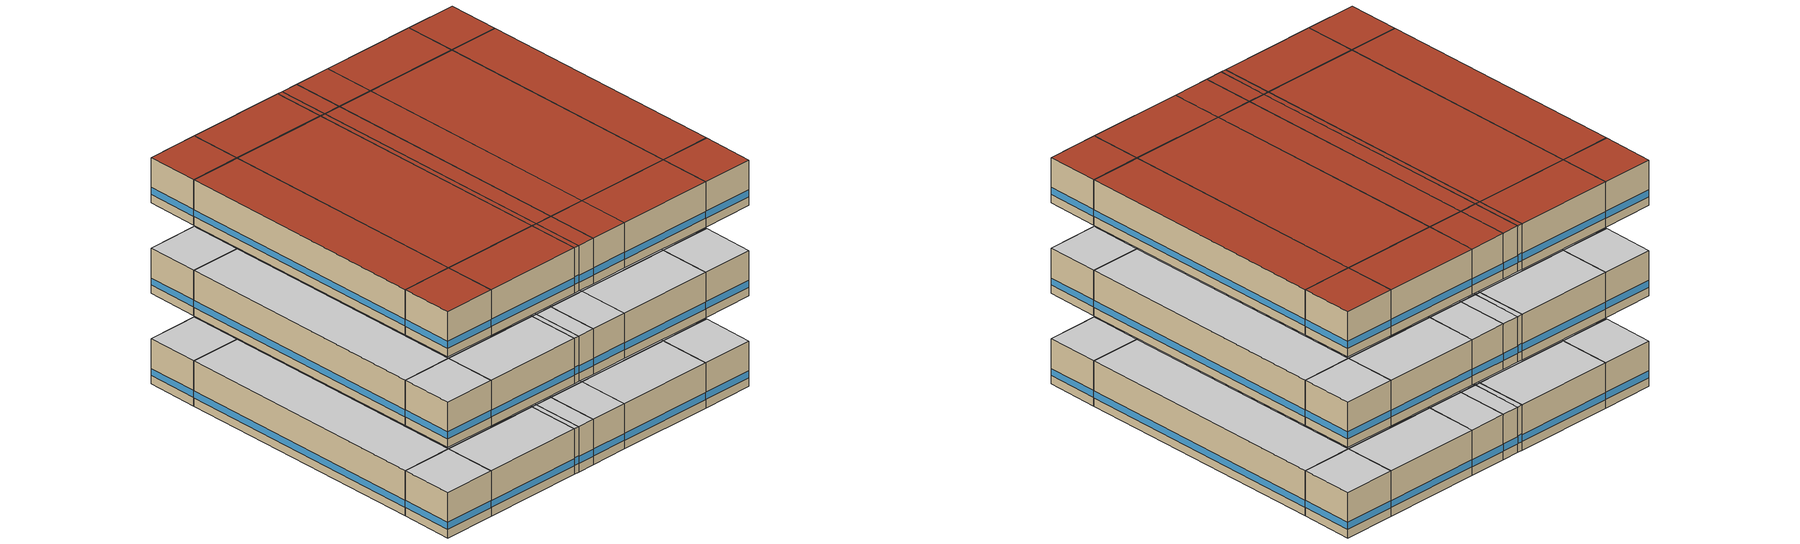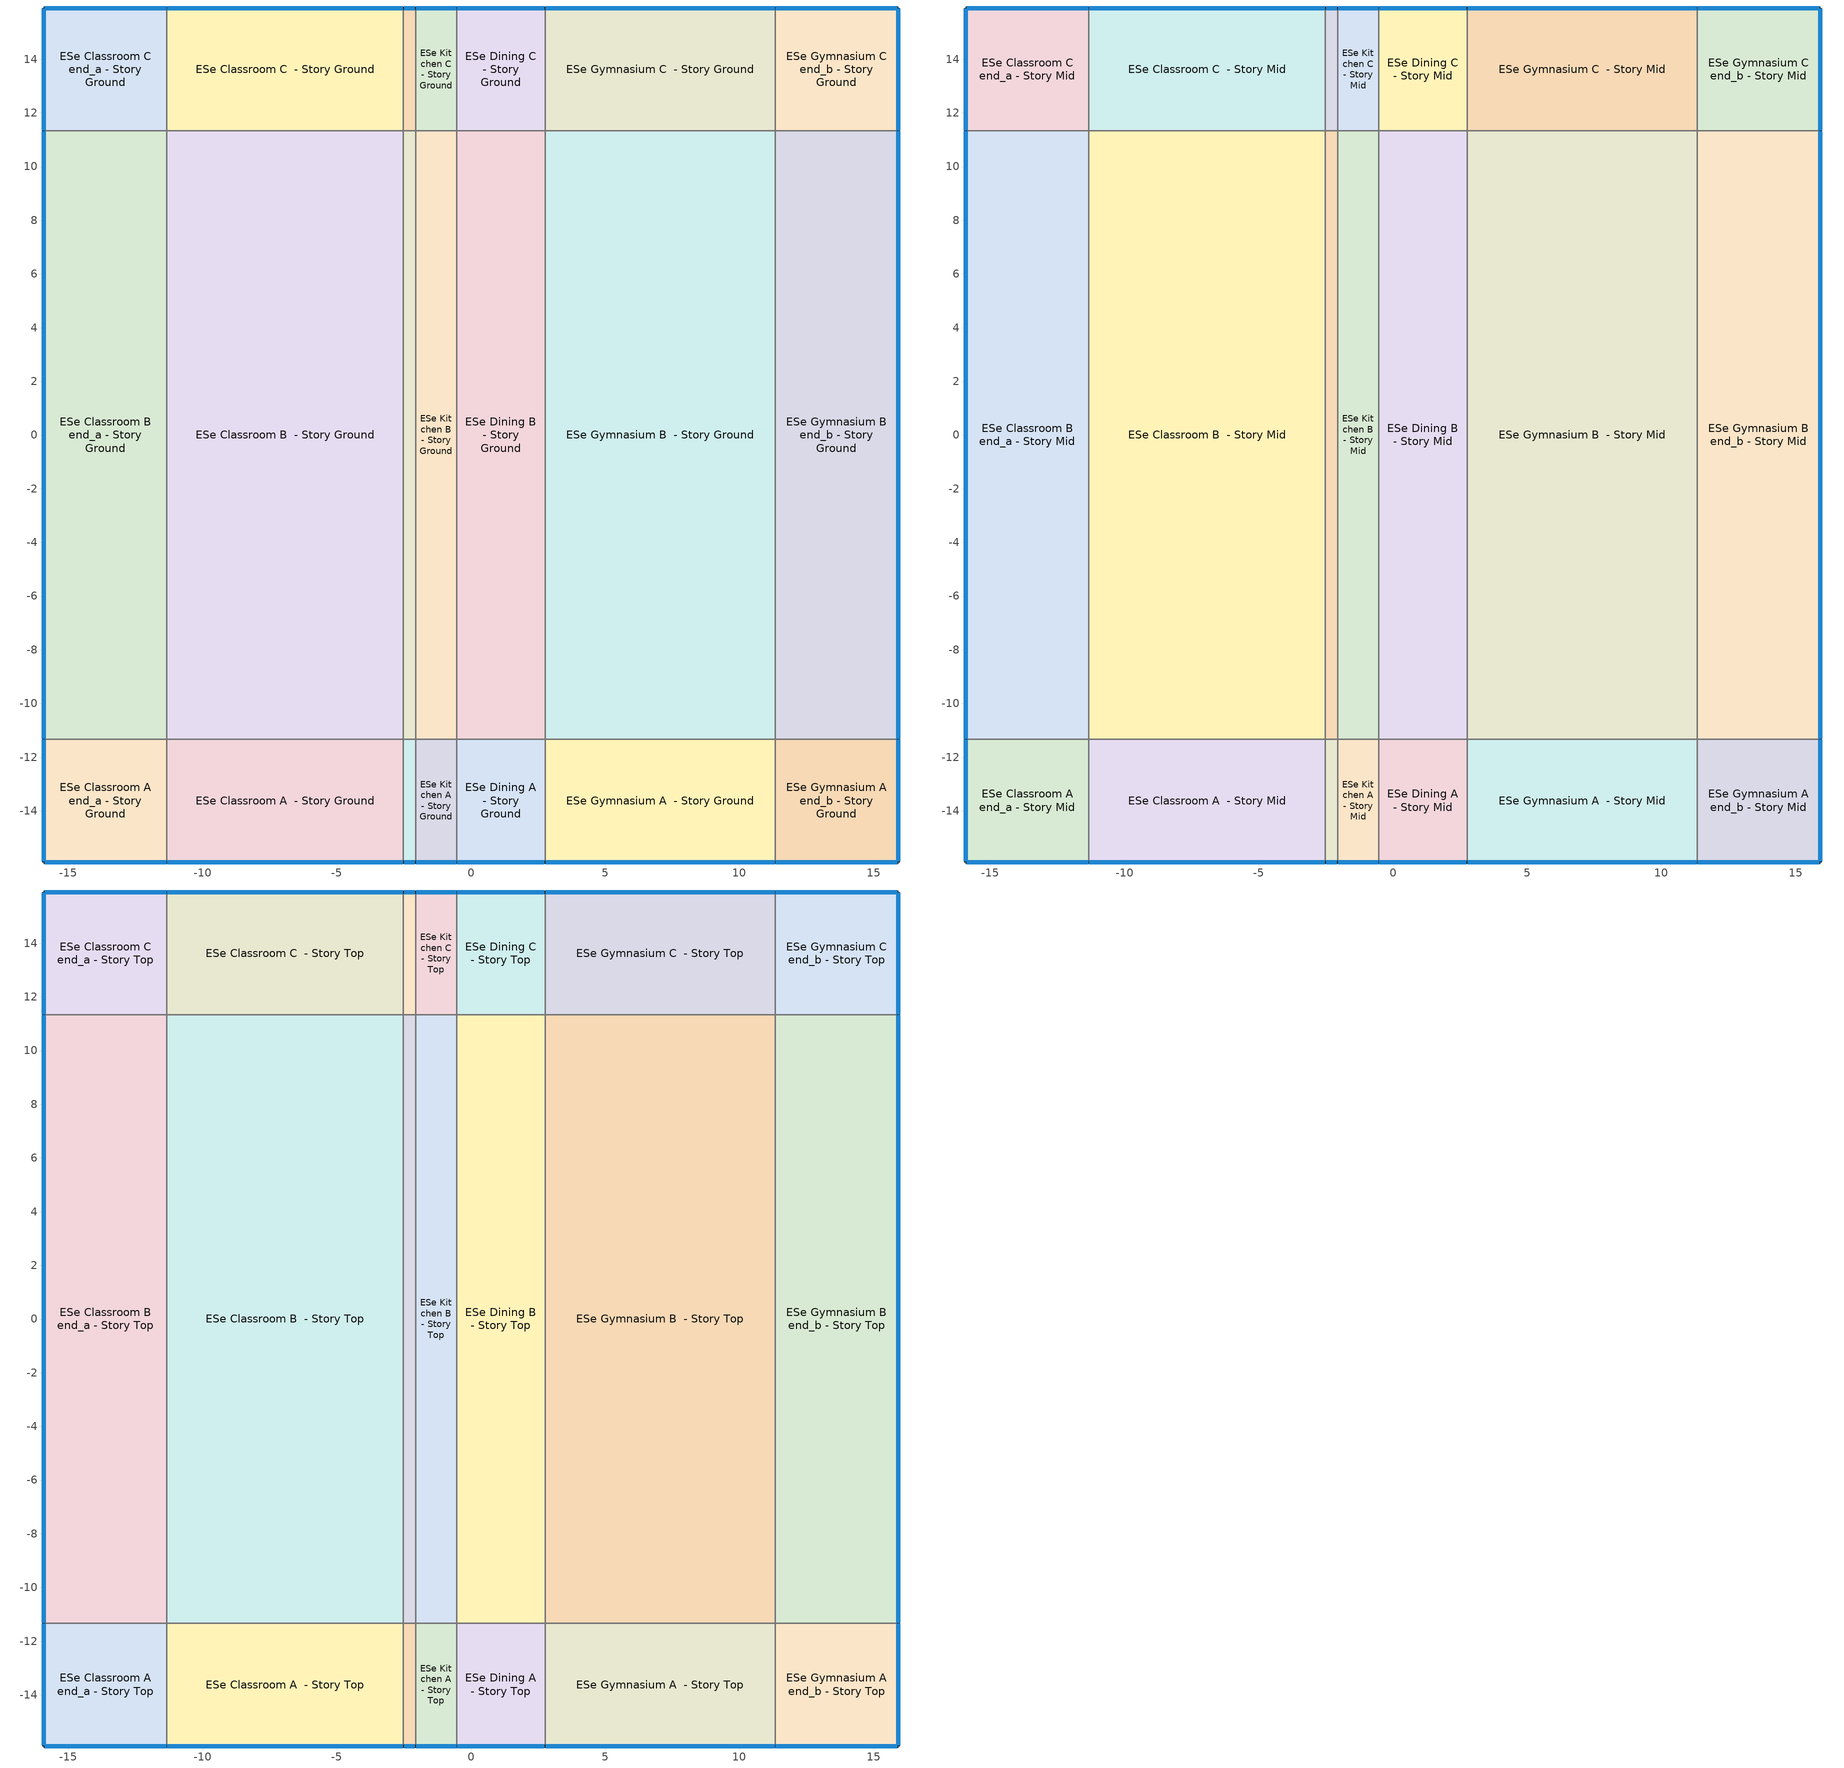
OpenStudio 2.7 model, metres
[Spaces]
ESe Classroom A end_a - Story Ground
 floor ground: -15.9,-15.9 -15.9,-11.33 -11.33,-11.33 -11.33,-15.9 z0
 wall outside: -15.9,-11.33 -15.9,-15.9 -11.33,-15.9 z0:3.96
 wall to ESe Classroom B end_a - Story Ground: -11.33,-11.33 -15.9,-11.33 z0:3.96
 wall to ESe Classroom A  - Story Ground: -11.33,-15.9 -11.33,-11.33 z0:3.96
 window: -15.9,-11.36 -15.9,-15.88 / -15.88,-15.9 -11.36,-15.9 z0.76:1.36
 ceiling adiabatic: -11.33,-15.9 -11.33,-11.33 -15.9,-11.33 -15.9,-15.9 z3.96
ESe Classroom B end_a - Story Ground
 floor ground: -15.9,-11.33 -15.9,11.33 -11.33,11.33 -11.33,-11.33 z0
 wall outside: -15.9,11.33 -15.9,-11.33 z0:3.96
 wall to ESe Classroom C end_a - Story Ground: -11.33,11.33 -15.9,11.33 z0:3.96
 wall to ESe Classroom B  - Story Ground: -11.33,-11.33 -11.33,11.33 z0:3.96
 window: -15.9,11.31 -15.9,-11.31 z0.76:1.36
 ceiling adiabatic: -11.33,-11.33 -11.33,11.33 -15.9,11.33 -15.9,-11.33 z3.96
ESe Classroom C end_a - Story Ground
 floor ground: -15.9,11.33 -15.9,15.9 -11.33,15.9 -11.33,11.33 z0
 wall outside: -11.33,15.9 -15.9,15.9 -15.9,11.33 z0:3.96
 wall to ESe Classroom C  - Story Ground: -11.33,11.33 -11.33,15.9 z0:3.96
 window: -15.9,15.88 -15.9,11.36 / -11.36,15.9 -15.88,15.9 z0.76:1.36
 ceiling adiabatic: -11.33,11.33 -11.33,15.9 -15.9,15.9 -15.9,11.33 z3.96
ESe Classroom A  - Story Ground
 floor ground: -11.33,-15.9 -11.33,-11.33 -2.52,-11.33 -2.52,-15.9 z0
 wall outside: -11.33,-15.9 -2.52,-15.9 z0:3.96
 wall to ESe Classroom B  - Story Ground: -2.52,-11.33 -11.33,-11.33 z0:3.96
 wall to ESe CompRoomClassRm A  - Story Ground: -2.52,-15.9 -2.52,-11.33 z0:3.96
 window: -11.31,-15.9 -2.54,-15.9 z0.76:1.36
 ceiling adiabatic: -2.52,-15.9 -2.52,-11.33 -11.33,-11.33 -11.33,-15.9 z3.96
ESe Classroom B  - Story Ground
 floor ground: -11.33,-11.33 -11.33,11.33 -2.52,11.33 -2.52,-11.33 z0
 wall to ESe Classroom C  - Story Ground: -2.52,11.33 -11.33,11.33 z0:3.96
 wall to ESe CompRoomClassRm B  - Story Ground: -2.52,-11.33 -2.52,11.33 z0:3.96
 ceiling adiabatic: -2.52,-11.33 -2.52,11.33 -11.33,11.33 -11.33,-11.33 z3.96
ESe Classroom C  - Story Ground
 floor ground: -11.33,11.33 -11.33,15.9 -2.52,15.9 -2.52,11.33 z0
 wall outside: -2.52,15.9 -11.33,15.9 z0:3.96
 wall to ESe CompRoomClassRm C  - Story Ground: -2.52,11.33 -2.52,15.9 z0:3.96
 window: -2.54,15.9 -11.31,15.9 z0.76:1.36
 ceiling adiabatic: -2.52,11.33 -2.52,15.9 -11.33,15.9 -11.33,11.33 z3.96
ESe CompRoomClassRm A  - Story Ground
 floor ground: -2.52,-15.9 -2.52,-11.33 -2.07,-11.33 -2.07,-15.9 z0
 wall outside: -2.52,-15.9 -2.07,-15.9 z0:3.96
 wall to ESe CompRoomClassRm B  - Story Ground: -2.07,-11.33 -2.52,-11.33 z0:3.96
 wall to ESe Kitchen A  - Story Ground: -2.07,-15.9 -2.07,-11.33 z0:3.96
 window: -2.49,-15.9 -2.09,-15.9 z0.76:1.43
 ceiling adiabatic: -2.07,-15.9 -2.07,-11.33 -2.52,-11.33 -2.52,-15.9 z3.96
ESe CompRoomClassRm B  - Story Ground
 floor ground: -2.52,-11.33 -2.52,11.33 -2.07,11.33 -2.07,-11.33 z0
 wall to ESe CompRoomClassRm C  - Story Ground: -2.07,11.33 -2.52,11.33 z0:3.96
 wall to ESe Kitchen B  - Story Ground: -2.07,-11.33 -2.07,11.33 z0:3.96
 ceiling adiabatic: -2.07,-11.33 -2.07,11.33 -2.52,11.33 -2.52,-11.33 z3.96
ESe CompRoomClassRm C  - Story Ground
 floor ground: -2.52,11.33 -2.52,15.9 -2.07,15.9 -2.07,11.33 z0
 wall outside: -2.07,15.9 -2.52,15.9 z0:3.96
 wall to ESe Kitchen C  - Story Ground: -2.07,11.33 -2.07,15.9 z0:3.96
 window: -2.09,15.9 -2.49,15.9 z0.76:1.43
 ceiling adiabatic: -2.07,11.33 -2.07,15.9 -2.52,15.9 -2.52,11.33 z3.96
ESe Kitchen A  - Story Ground
 floor ground: -2.07,-15.9 -2.07,-11.33 -0.53,-11.33 -0.53,-15.9 z0
 wall outside: -2.07,-15.9 -0.53,-15.9 z0:3.96
 wall to ESe Kitchen B  - Story Ground: -0.53,-11.33 -2.07,-11.33 z0:3.96
 wall to ESe Dining A  - Story Ground: -0.53,-15.9 -0.53,-11.33 z0:3.96
 window: -2.04,-15.9 -0.55,-15.9 z0.76:1.38
 ceiling adiabatic: -0.53,-15.9 -0.53,-11.33 -2.07,-11.33 -2.07,-15.9 z3.96
ESe Kitchen B  - Story Ground
 floor ground: -2.07,-11.33 -2.07,11.33 -0.53,11.33 -0.53,-11.33 z0
 wall to ESe Kitchen C  - Story Ground: -0.53,11.33 -2.07,11.33 z0:3.96
 wall to ESe Dining B  - Story Ground: -0.53,-11.33 -0.53,11.33 z0:3.96
 ceiling adiabatic: -0.53,-11.33 -0.53,11.33 -2.07,11.33 -2.07,-11.33 z3.96
ESe Kitchen C  - Story Ground
 floor ground: -2.07,11.33 -2.07,15.9 -0.53,15.9 -0.53,11.33 z0
 wall outside: -0.53,15.9 -2.07,15.9 z0:3.96
 wall to ESe Dining C  - Story Ground: -0.53,11.33 -0.53,15.9 z0:3.96
 window: -0.55,15.9 -2.04,15.9 z0.76:1.38
 ceiling adiabatic: -0.53,11.33 -0.53,15.9 -2.07,15.9 -2.07,11.33 z3.96
ESe Dining A  - Story Ground
 floor ground: -0.53,-15.9 -0.53,-11.33 2.76,-11.33 2.76,-15.9 z0
 wall outside: -0.53,-15.9 2.76,-15.9 z0:3.96
 wall to ESe Dining B  - Story Ground: 2.76,-11.33 -0.53,-11.33 z0:3.96
 wall to ESe Gymnasium A  - Story Ground: 2.76,-15.9 2.76,-11.33 z0:3.96
 window: -0.5,-15.9 2.74,-15.9 z0.76:1.37
 ceiling adiabatic: 2.76,-15.9 2.76,-11.33 -0.53,-11.33 -0.53,-15.9 z3.96
ESe Dining B  - Story Ground
 floor ground: -0.53,-11.33 -0.53,11.33 2.76,11.33 2.76,-11.33 z0
 wall to ESe Dining C  - Story Ground: 2.76,11.33 -0.53,11.33 z0:3.96
 wall to ESe Gymnasium B  - Story Ground: 2.76,-11.33 2.76,11.33 z0:3.96
 ceiling adiabatic: 2.76,-11.33 2.76,11.33 -0.53,11.33 -0.53,-11.33 z3.96
ESe Dining C  - Story Ground
 floor ground: -0.53,11.33 -0.53,15.9 2.76,15.9 2.76,11.33 z0
 wall outside: 2.76,15.9 -0.53,15.9 z0:3.96
 wall to ESe Gymnasium C  - Story Ground: 2.76,11.33 2.76,15.9 z0:3.96
 window: 2.74,15.9 -0.5,15.9 z0.76:1.37
 ceiling adiabatic: 2.76,11.33 2.76,15.9 -0.53,15.9 -0.53,11.33 z3.96
ESe Gymnasium A  - Story Ground
 floor ground: 2.76,-15.9 2.76,-11.33 11.33,-11.33 11.33,-15.9 z0
 wall outside: 2.76,-15.9 11.33,-15.9 z0:3.96
 wall to ESe Gymnasium B  - Story Ground: 11.33,-11.33 2.76,-11.33 z0:3.96
 wall to ESe Gymnasium A end_b - Story Ground: 11.33,-15.9 11.33,-11.33 z0:3.96
 window: 2.79,-15.9 11.31,-15.9 z0.76:1.36
 ceiling adiabatic: 11.33,-15.9 11.33,-11.33 2.76,-11.33 2.76,-15.9 z3.96
ESe Gymnasium B  - Story Ground
 floor ground: 2.76,-11.33 2.76,11.33 11.33,11.33 11.33,-11.33 z0
 wall to ESe Gymnasium C  - Story Ground: 11.33,11.33 2.76,11.33 z0:3.96
 wall to ESe Gymnasium B end_b - Story Ground: 11.33,-11.33 11.33,11.33 z0:3.96
 ceiling adiabatic: 11.33,-11.33 11.33,11.33 2.76,11.33 2.76,-11.33 z3.96
ESe Gymnasium C  - Story Ground
 floor ground: 2.76,11.33 2.76,15.9 11.33,15.9 11.33,11.33 z0
 wall outside: 11.33,15.9 2.76,15.9 z0:3.96
 wall to ESe Gymnasium C end_b - Story Ground: 11.33,11.33 11.33,15.9 z0:3.96
 window: 11.31,15.9 2.79,15.9 z0.76:1.36
 ceiling adiabatic: 11.33,11.33 11.33,15.9 2.76,15.9 2.76,11.33 z3.96
ESe Gymnasium A end_b - Story Ground
 floor ground: 11.33,-15.9 11.33,-11.33 15.9,-11.33 15.9,-15.9 z0
 wall outside: 11.33,-15.9 15.9,-15.9 15.9,-11.33 z0:3.96
 wall to ESe Gymnasium B end_b - Story Ground: 15.9,-11.33 11.33,-11.33 z0:3.96
 window: 15.9,-15.88 15.9,-11.36 / 11.36,-15.9 15.88,-15.9 z0.76:1.36
 ceiling adiabatic: 15.9,-15.9 15.9,-11.33 11.33,-11.33 11.33,-15.9 z3.96
ESe Gymnasium B end_b - Story Ground
 floor ground: 11.33,-11.33 11.33,11.33 15.9,11.33 15.9,-11.33 z0
 wall outside: 15.9,-11.33 15.9,11.33 z0:3.96
 wall to ESe Gymnasium C end_b - Story Ground: 15.9,11.33 11.33,11.33 z0:3.96
 window: 15.9,-11.31 15.9,11.31 z0.76:1.36
 ceiling adiabatic: 15.9,-11.33 15.9,11.33 11.33,11.33 11.33,-11.33 z3.96
ESe Gymnasium C end_b - Story Ground
 floor ground: 11.33,11.33 11.33,15.9 15.9,15.9 15.9,11.33 z0
 wall outside: 15.9,11.33 15.9,15.9 11.33,15.9 z0:3.96
 window: 15.88,15.9 11.36,15.9 / 15.9,11.36 15.9,15.88 z0.76:1.36
 ceiling adiabatic: 15.9,11.33 15.9,15.9 11.33,15.9 11.33,11.33 z3.96
ESe Classroom A end_a - Story Mid
 floor adiabatic: -15.9,-15.9 -15.9,-11.33 -11.33,-11.33 -11.33,-15.9 z7.92
 wall outside: -15.9,-11.33 -15.9,-15.9 -11.33,-15.9 z7.92:11.89
 wall to ESe Classroom B end_a - Story Mid: -11.33,-11.33 -15.9,-11.33 z7.92:11.89
 wall to ESe Classroom A  - Story Mid: -11.33,-15.9 -11.33,-11.33 z7.92:11.89
 window: -15.88,-15.9 -11.36,-15.9 / -15.9,-11.36 -15.9,-15.88 z8.69:9.29
 ceiling adiabatic: -11.33,-15.9 -11.33,-11.33 -15.9,-11.33 -15.9,-15.9 z11.89
ESe Classroom B end_a - Story Mid
 floor adiabatic: -15.9,-11.33 -15.9,11.33 -11.33,11.33 -11.33,-11.33 z7.92
 wall outside: -15.9,11.33 -15.9,-11.33 z7.92:11.89
 wall to ESe Classroom C end_a - Story Mid: -11.33,11.33 -15.9,11.33 z7.92:11.89
 wall to ESe Classroom B  - Story Mid: -11.33,-11.33 -11.33,11.33 z7.92:11.89
 window: -15.9,11.31 -15.9,-11.31 z8.69:9.28
 ceiling adiabatic: -11.33,-11.33 -11.33,11.33 -15.9,11.33 -15.9,-11.33 z11.89
ESe Classroom C end_a - Story Mid
 floor adiabatic: -15.9,11.33 -15.9,15.9 -11.33,15.9 -11.33,11.33 z7.92
 wall outside: -11.33,15.9 -15.9,15.9 -15.9,11.33 z7.92:11.89
 wall to ESe Classroom C  - Story Mid: -11.33,11.33 -11.33,15.9 z7.92:11.89
 window: -15.9,15.88 -15.9,11.36 / -11.36,15.9 -15.88,15.9 z8.69:9.29
 ceiling adiabatic: -11.33,11.33 -11.33,15.9 -15.9,15.9 -15.9,11.33 z11.89
ESe Classroom A  - Story Mid
 floor adiabatic: -11.33,-15.9 -11.33,-11.33 -2.52,-11.33 -2.52,-15.9 z7.92
 wall outside: -11.33,-15.9 -2.52,-15.9 z7.92:11.89
 wall to ESe Classroom B  - Story Mid: -2.52,-11.33 -11.33,-11.33 z7.92:11.89
 wall to ESe CompRoomClassRm A  - Story Mid: -2.52,-15.9 -2.52,-11.33 z7.92:11.89
 window: -11.31,-15.9 -2.54,-15.9 z8.69:9.28
 ceiling adiabatic: -2.52,-15.9 -2.52,-11.33 -11.33,-11.33 -11.33,-15.9 z11.89
ESe Classroom B  - Story Mid
 floor adiabatic: -11.33,-11.33 -11.33,11.33 -2.52,11.33 -2.52,-11.33 z7.92
 wall to ESe Classroom C  - Story Mid: -2.52,11.33 -11.33,11.33 z7.92:11.89
 wall to ESe CompRoomClassRm B  - Story Mid: -2.52,-11.33 -2.52,11.33 z7.92:11.89
 ceiling adiabatic: -2.52,-11.33 -2.52,11.33 -11.33,11.33 -11.33,-11.33 z11.89
ESe Classroom C  - Story Mid
 floor adiabatic: -11.33,11.33 -11.33,15.9 -2.52,15.9 -2.52,11.33 z7.92
 wall outside: -2.52,15.9 -11.33,15.9 z7.92:11.89
 wall to ESe CompRoomClassRm C  - Story Mid: -2.52,11.33 -2.52,15.9 z7.92:11.89
 window: -2.54,15.9 -11.31,15.9 z8.69:9.28
 ceiling adiabatic: -2.52,11.33 -2.52,15.9 -11.33,15.9 -11.33,11.33 z11.89
ESe CompRoomClassRm A  - Story Mid
 floor adiabatic: -2.52,-15.9 -2.52,-11.33 -2.07,-11.33 -2.07,-15.9 z7.92
 wall outside: -2.52,-15.9 -2.07,-15.9 z7.92:11.89
 wall to ESe CompRoomClassRm B  - Story Mid: -2.07,-11.33 -2.52,-11.33 z7.92:11.89
 wall to ESe Kitchen A  - Story Mid: -2.07,-15.9 -2.07,-11.33 z7.92:11.89
 window: -2.49,-15.9 -2.09,-15.9 z8.69:9.36
 ceiling adiabatic: -2.07,-15.9 -2.07,-11.33 -2.52,-11.33 -2.52,-15.9 z11.89
ESe CompRoomClassRm B  - Story Mid
 floor adiabatic: -2.52,-11.33 -2.52,11.33 -2.07,11.33 -2.07,-11.33 z7.92
 wall to ESe CompRoomClassRm C  - Story Mid: -2.07,11.33 -2.52,11.33 z7.92:11.89
 wall to ESe Kitchen B  - Story Mid: -2.07,-11.33 -2.07,11.33 z7.92:11.89
 ceiling adiabatic: -2.07,-11.33 -2.07,11.33 -2.52,11.33 -2.52,-11.33 z11.89
ESe CompRoomClassRm C  - Story Mid
 floor adiabatic: -2.52,11.33 -2.52,15.9 -2.07,15.9 -2.07,11.33 z7.92
 wall outside: -2.07,15.9 -2.52,15.9 z7.92:11.89
 wall to ESe Kitchen C  - Story Mid: -2.07,11.33 -2.07,15.9 z7.92:11.89
 window: -2.09,15.9 -2.49,15.9 z8.69:9.36
 ceiling adiabatic: -2.07,11.33 -2.07,15.9 -2.52,15.9 -2.52,11.33 z11.89
ESe Kitchen A  - Story Mid
 floor adiabatic: -2.07,-15.9 -2.07,-11.33 -0.53,-11.33 -0.53,-15.9 z7.92
 wall outside: -2.07,-15.9 -0.53,-15.9 z7.92:11.89
 wall to ESe Kitchen B  - Story Mid: -0.53,-11.33 -2.07,-11.33 z7.92:11.89
 wall to ESe Dining A  - Story Mid: -0.53,-15.9 -0.53,-11.33 z7.92:11.89
 window: -2.04,-15.9 -0.55,-15.9 z8.69:9.3
 ceiling adiabatic: -0.53,-15.9 -0.53,-11.33 -2.07,-11.33 -2.07,-15.9 z11.89
ESe Kitchen B  - Story Mid
 floor adiabatic: -2.07,-11.33 -2.07,11.33 -0.53,11.33 -0.53,-11.33 z7.92
 wall to ESe Kitchen C  - Story Mid: -0.53,11.33 -2.07,11.33 z7.92:11.89
 wall to ESe Dining B  - Story Mid: -0.53,-11.33 -0.53,11.33 z7.92:11.89
 ceiling adiabatic: -0.53,-11.33 -0.53,11.33 -2.07,11.33 -2.07,-11.33 z11.89
ESe Kitchen C  - Story Mid
 floor adiabatic: -2.07,11.33 -2.07,15.9 -0.53,15.9 -0.53,11.33 z7.92
 wall outside: -0.53,15.9 -2.07,15.9 z7.92:11.89
 wall to ESe Dining C  - Story Mid: -0.53,11.33 -0.53,15.9 z7.92:11.89
 window: -0.55,15.9 -2.04,15.9 z8.69:9.3
 ceiling adiabatic: -0.53,11.33 -0.53,15.9 -2.07,15.9 -2.07,11.33 z11.89
ESe Dining A  - Story Mid
 floor adiabatic: -0.53,-15.9 -0.53,-11.33 2.76,-11.33 2.76,-15.9 z7.92
 wall outside: -0.53,-15.9 2.76,-15.9 z7.92:11.89
 wall to ESe Dining B  - Story Mid: 2.76,-11.33 -0.53,-11.33 z7.92:11.89
 wall to ESe Gymnasium A  - Story Mid: 2.76,-15.9 2.76,-11.33 z7.92:11.89
 window: -0.5,-15.9 2.74,-15.9 z8.69:9.29
 ceiling adiabatic: 2.76,-15.9 2.76,-11.33 -0.53,-11.33 -0.53,-15.9 z11.89
ESe Dining B  - Story Mid
 floor adiabatic: -0.53,-11.33 -0.53,11.33 2.76,11.33 2.76,-11.33 z7.92
 wall to ESe Dining C  - Story Mid: 2.76,11.33 -0.53,11.33 z7.92:11.89
 wall to ESe Gymnasium B  - Story Mid: 2.76,-11.33 2.76,11.33 z7.92:11.89
 ceiling adiabatic: 2.76,-11.33 2.76,11.33 -0.53,11.33 -0.53,-11.33 z11.89
ESe Dining C  - Story Mid
 floor adiabatic: -0.53,11.33 -0.53,15.9 2.76,15.9 2.76,11.33 z7.92
 wall outside: 2.76,15.9 -0.53,15.9 z7.92:11.89
 wall to ESe Gymnasium C  - Story Mid: 2.76,11.33 2.76,15.9 z7.92:11.89
 window: 2.74,15.9 -0.5,15.9 z8.69:9.29
 ceiling adiabatic: 2.76,11.33 2.76,15.9 -0.53,15.9 -0.53,11.33 z11.89
ESe Gymnasium A  - Story Mid
 floor adiabatic: 2.76,-15.9 2.76,-11.33 11.33,-11.33 11.33,-15.9 z7.92
 wall outside: 2.76,-15.9 11.33,-15.9 z7.92:11.89
 wall to ESe Gymnasium B  - Story Mid: 11.33,-11.33 2.76,-11.33 z7.92:11.89
 wall to ESe Gymnasium A end_b - Story Mid: 11.33,-15.9 11.33,-11.33 z7.92:11.89
 window: 2.79,-15.9 11.31,-15.9 z8.69:9.28
 ceiling adiabatic: 11.33,-15.9 11.33,-11.33 2.76,-11.33 2.76,-15.9 z11.89
ESe Gymnasium B  - Story Mid
 floor adiabatic: 2.76,-11.33 2.76,11.33 11.33,11.33 11.33,-11.33 z7.92
 wall to ESe Gymnasium C  - Story Mid: 11.33,11.33 2.76,11.33 z7.92:11.89
 wall to ESe Gymnasium B end_b - Story Mid: 11.33,-11.33 11.33,11.33 z7.92:11.89
 ceiling adiabatic: 11.33,-11.33 11.33,11.33 2.76,11.33 2.76,-11.33 z11.89
ESe Gymnasium C  - Story Mid
 floor adiabatic: 2.76,11.33 2.76,15.9 11.33,15.9 11.33,11.33 z7.92
 wall outside: 11.33,15.9 2.76,15.9 z7.92:11.89
 wall to ESe Gymnasium C end_b - Story Mid: 11.33,11.33 11.33,15.9 z7.92:11.89
 window: 11.31,15.9 2.79,15.9 z8.69:9.28
 ceiling adiabatic: 11.33,11.33 11.33,15.9 2.76,15.9 2.76,11.33 z11.89
ESe Gymnasium A end_b - Story Mid
 floor adiabatic: 11.33,-15.9 11.33,-11.33 15.9,-11.33 15.9,-15.9 z7.92
 wall outside: 11.33,-15.9 15.9,-15.9 15.9,-11.33 z7.92:11.89
 wall to ESe Gymnasium B end_b - Story Mid: 15.9,-11.33 11.33,-11.33 z7.92:11.89
 window: 11.36,-15.9 15.88,-15.9 / 15.9,-15.88 15.9,-11.36 z8.69:9.29
 ceiling adiabatic: 15.9,-15.9 15.9,-11.33 11.33,-11.33 11.33,-15.9 z11.89
ESe Gymnasium B end_b - Story Mid
 floor adiabatic: 11.33,-11.33 11.33,11.33 15.9,11.33 15.9,-11.33 z7.92
 wall outside: 15.9,-11.33 15.9,11.33 z7.92:11.89
 wall to ESe Gymnasium C end_b - Story Mid: 15.9,11.33 11.33,11.33 z7.92:11.89
 window: 15.9,-11.31 15.9,11.31 z8.69:9.28
 ceiling adiabatic: 15.9,-11.33 15.9,11.33 11.33,11.33 11.33,-11.33 z11.89
ESe Gymnasium C end_b - Story Mid
 floor adiabatic: 11.33,11.33 11.33,15.9 15.9,15.9 15.9,11.33 z7.92
 wall outside: 15.9,11.33 15.9,15.9 11.33,15.9 z7.92:11.89
 window: 15.9,11.36 15.9,15.88 / 15.88,15.9 11.36,15.9 z8.69:9.29
 ceiling adiabatic: 15.9,11.33 15.9,15.9 11.33,15.9 11.33,11.33 z11.89
ESe Classroom A end_a - Story Top
 floor adiabatic: -15.9,-15.9 -15.9,-11.33 -11.33,-11.33 -11.33,-15.9 z15.85
 wall outside: -15.9,-11.33 -15.9,-15.9 -11.33,-15.9 z15.85:19.81
 wall to ESe Classroom B end_a - Story Top: -11.33,-11.33 -15.9,-11.33 z15.85:19.81
 wall to ESe Classroom A  - Story Top: -11.33,-15.9 -11.33,-11.33 z15.85:19.81
 window: -15.9,-11.36 -15.9,-15.88 / -15.88,-15.9 -11.36,-15.9 z16.61:17.21
 roof outside: -11.33,-15.9 -11.33,-11.33 -15.9,-11.33 -15.9,-15.9 z19.81
ESe Classroom B end_a - Story Top
 floor adiabatic: -15.9,-11.33 -15.9,11.33 -11.33,11.33 -11.33,-11.33 z15.85
 wall outside: -15.9,11.33 -15.9,-11.33 z15.85:19.81
 wall to ESe Classroom C end_a - Story Top: -11.33,11.33 -15.9,11.33 z15.85:19.81
 wall to ESe Classroom B  - Story Top: -11.33,-11.33 -11.33,11.33 z15.85:19.81
 window: -15.9,11.31 -15.9,-11.31 z16.61:17.21
 roof outside: -11.33,-11.33 -11.33,11.33 -15.9,11.33 -15.9,-11.33 z19.81
ESe Classroom C end_a - Story Top
 floor adiabatic: -15.9,11.33 -15.9,15.9 -11.33,15.9 -11.33,11.33 z15.85
 wall outside: -11.33,15.9 -15.9,15.9 -15.9,11.33 z15.85:19.81
 wall to ESe Classroom C  - Story Top: -11.33,11.33 -11.33,15.9 z15.85:19.81
 window: -15.9,15.88 -15.9,11.36 / -11.36,15.9 -15.88,15.9 z16.61:17.21
 roof outside: -11.33,11.33 -11.33,15.9 -15.9,15.9 -15.9,11.33 z19.81
ESe Classroom A  - Story Top
 floor adiabatic: -11.33,-15.9 -11.33,-11.33 -2.52,-11.33 -2.52,-15.9 z15.85
 wall outside: -11.33,-15.9 -2.52,-15.9 z15.85:19.81
 wall to ESe Classroom B  - Story Top: -2.52,-11.33 -11.33,-11.33 z15.85:19.81
 wall to ESe CompRoomClassRm A  - Story Top: -2.52,-15.9 -2.52,-11.33 z15.85:19.81
 window: -11.31,-15.9 -2.54,-15.9 z16.61:17.21
 roof outside: -2.52,-15.9 -2.52,-11.33 -11.33,-11.33 -11.33,-15.9 z19.81
ESe Classroom B  - Story Top
 floor adiabatic: -11.33,-11.33 -11.33,11.33 -2.52,11.33 -2.52,-11.33 z15.85
 wall to ESe Classroom C  - Story Top: -2.52,11.33 -11.33,11.33 z15.85:19.81
 wall to ESe CompRoomClassRm B  - Story Top: -2.52,-11.33 -2.52,11.33 z15.85:19.81
 roof outside: -2.52,-11.33 -2.52,11.33 -11.33,11.33 -11.33,-11.33 z19.81
ESe Classroom C  - Story Top
 floor adiabatic: -11.33,11.33 -11.33,15.9 -2.52,15.9 -2.52,11.33 z15.85
 wall outside: -2.52,15.9 -11.33,15.9 z15.85:19.81
 wall to ESe CompRoomClassRm C  - Story Top: -2.52,11.33 -2.52,15.9 z15.85:19.81
 window: -2.54,15.9 -11.31,15.9 z16.61:17.21
 roof outside: -2.52,11.33 -2.52,15.9 -11.33,15.9 -11.33,11.33 z19.81
ESe CompRoomClassRm A  - Story Top
 floor adiabatic: -2.52,-15.9 -2.52,-11.33 -2.07,-11.33 -2.07,-15.9 z15.85
 wall outside: -2.52,-15.9 -2.07,-15.9 z15.85:19.81
 wall to ESe CompRoomClassRm B  - Story Top: -2.07,-11.33 -2.52,-11.33 z15.85:19.81
 wall to ESe Kitchen A  - Story Top: -2.07,-15.9 -2.07,-11.33 z15.85:19.81
 window: -2.49,-15.9 -2.09,-15.9 z16.61:17.28
 roof outside: -2.07,-15.9 -2.07,-11.33 -2.52,-11.33 -2.52,-15.9 z19.81
ESe CompRoomClassRm B  - Story Top
 floor adiabatic: -2.52,-11.33 -2.52,11.33 -2.07,11.33 -2.07,-11.33 z15.85
 wall to ESe CompRoomClassRm C  - Story Top: -2.07,11.33 -2.52,11.33 z15.85:19.81
 wall to ESe Kitchen B  - Story Top: -2.07,-11.33 -2.07,11.33 z15.85:19.81
 roof outside: -2.07,-11.33 -2.07,11.33 -2.52,11.33 -2.52,-11.33 z19.81
ESe CompRoomClassRm C  - Story Top
 floor adiabatic: -2.52,11.33 -2.52,15.9 -2.07,15.9 -2.07,11.33 z15.85
 wall outside: -2.07,15.9 -2.52,15.9 z15.85:19.81
 wall to ESe Kitchen C  - Story Top: -2.07,11.33 -2.07,15.9 z15.85:19.81
 window: -2.09,15.9 -2.49,15.9 z16.61:17.28
 roof outside: -2.07,11.33 -2.07,15.9 -2.52,15.9 -2.52,11.33 z19.81
ESe Kitchen A  - Story Top
 floor adiabatic: -2.07,-15.9 -2.07,-11.33 -0.53,-11.33 -0.53,-15.9 z15.85
 wall outside: -2.07,-15.9 -0.53,-15.9 z15.85:19.81
 wall to ESe Kitchen B  - Story Top: -0.53,-11.33 -2.07,-11.33 z15.85:19.81
 wall to ESe Dining A  - Story Top: -0.53,-15.9 -0.53,-11.33 z15.85:19.81
 window: -2.04,-15.9 -0.55,-15.9 z16.61:17.23
 roof outside: -0.53,-15.9 -0.53,-11.33 -2.07,-11.33 -2.07,-15.9 z19.81
ESe Kitchen B  - Story Top
 floor adiabatic: -2.07,-11.33 -2.07,11.33 -0.53,11.33 -0.53,-11.33 z15.85
 wall to ESe Kitchen C  - Story Top: -0.53,11.33 -2.07,11.33 z15.85:19.81
 wall to ESe Dining B  - Story Top: -0.53,-11.33 -0.53,11.33 z15.85:19.81
 roof outside: -0.53,-11.33 -0.53,11.33 -2.07,11.33 -2.07,-11.33 z19.81
ESe Kitchen C  - Story Top
 floor adiabatic: -2.07,11.33 -2.07,15.9 -0.53,15.9 -0.53,11.33 z15.85
 wall outside: -0.53,15.9 -2.07,15.9 z15.85:19.81
 wall to ESe Dining C  - Story Top: -0.53,11.33 -0.53,15.9 z15.85:19.81
 window: -0.55,15.9 -2.04,15.9 z16.61:17.23
 roof outside: -0.53,11.33 -0.53,15.9 -2.07,15.9 -2.07,11.33 z19.81
ESe Dining A  - Story Top
 floor adiabatic: -0.53,-15.9 -0.53,-11.33 2.76,-11.33 2.76,-15.9 z15.85
 wall outside: -0.53,-15.9 2.76,-15.9 z15.85:19.81
 wall to ESe Dining B  - Story Top: 2.76,-11.33 -0.53,-11.33 z15.85:19.81
 wall to ESe Gymnasium A  - Story Top: 2.76,-15.9 2.76,-11.33 z15.85:19.81
 window: -0.5,-15.9 2.74,-15.9 z16.61:17.22
 roof outside: 2.76,-15.9 2.76,-11.33 -0.53,-11.33 -0.53,-15.9 z19.81
ESe Dining B  - Story Top
 floor adiabatic: -0.53,-11.33 -0.53,11.33 2.76,11.33 2.76,-11.33 z15.85
 wall to ESe Dining C  - Story Top: 2.76,11.33 -0.53,11.33 z15.85:19.81
 wall to ESe Gymnasium B  - Story Top: 2.76,-11.33 2.76,11.33 z15.85:19.81
 roof outside: 2.76,-11.33 2.76,11.33 -0.53,11.33 -0.53,-11.33 z19.81
ESe Dining C  - Story Top
 floor adiabatic: -0.53,11.33 -0.53,15.9 2.76,15.9 2.76,11.33 z15.85
 wall outside: 2.76,15.9 -0.53,15.9 z15.85:19.81
 wall to ESe Gymnasium C  - Story Top: 2.76,11.33 2.76,15.9 z15.85:19.81
 window: 2.74,15.9 -0.5,15.9 z16.61:17.22
 roof outside: 2.76,11.33 2.76,15.9 -0.53,15.9 -0.53,11.33 z19.81
ESe Gymnasium A  - Story Top
 floor adiabatic: 2.76,-15.9 2.76,-11.33 11.33,-11.33 11.33,-15.9 z15.85
 wall outside: 2.76,-15.9 11.33,-15.9 z15.85:19.81
 wall to ESe Gymnasium B  - Story Top: 11.33,-11.33 2.76,-11.33 z15.85:19.81
 wall to ESe Gymnasium A end_b - Story Top: 11.33,-15.9 11.33,-11.33 z15.85:19.81
 window: 2.79,-15.9 11.31,-15.9 z16.61:17.21
 roof outside: 11.33,-15.9 11.33,-11.33 2.76,-11.33 2.76,-15.9 z19.81
ESe Gymnasium B  - Story Top
 floor adiabatic: 2.76,-11.33 2.76,11.33 11.33,11.33 11.33,-11.33 z15.85
 wall to ESe Gymnasium C  - Story Top: 11.33,11.33 2.76,11.33 z15.85:19.81
 wall to ESe Gymnasium B end_b - Story Top: 11.33,-11.33 11.33,11.33 z15.85:19.81
 roof outside: 11.33,-11.33 11.33,11.33 2.76,11.33 2.76,-11.33 z19.81
ESe Gymnasium C  - Story Top
 floor adiabatic: 2.76,11.33 2.76,15.9 11.33,15.9 11.33,11.33 z15.85
 wall outside: 11.33,15.9 2.76,15.9 z15.85:19.81
 wall to ESe Gymnasium C end_b - Story Top: 11.33,11.33 11.33,15.9 z15.85:19.81
 window: 11.31,15.9 2.79,15.9 z16.61:17.21
 roof outside: 11.33,11.33 11.33,15.9 2.76,15.9 2.76,11.33 z19.81
ESe Gymnasium A end_b - Story Top
 floor adiabatic: 11.33,-15.9 11.33,-11.33 15.9,-11.33 15.9,-15.9 z15.85
 wall outside: 11.33,-15.9 15.9,-15.9 15.9,-11.33 z15.85:19.81
 wall to ESe Gymnasium B end_b - Story Top: 15.9,-11.33 11.33,-11.33 z15.85:19.81
 window: 15.9,-15.88 15.9,-11.36 / 11.36,-15.9 15.88,-15.9 z16.61:17.21
 roof outside: 15.9,-15.9 15.9,-11.33 11.33,-11.33 11.33,-15.9 z19.81
ESe Gymnasium B end_b - Story Top
 floor adiabatic: 11.33,-11.33 11.33,11.33 15.9,11.33 15.9,-11.33 z15.85
 wall outside: 15.9,-11.33 15.9,11.33 z15.85:19.81
 wall to ESe Gymnasium C end_b - Story Top: 15.9,11.33 11.33,11.33 z15.85:19.81
 window: 15.9,-11.31 15.9,11.31 z16.61:17.21
 roof outside: 15.9,-11.33 15.9,11.33 11.33,11.33 11.33,-11.33 z19.81
ESe Gymnasium C end_b - Story Top
 floor adiabatic: 11.33,11.33 11.33,15.9 15.9,15.9 15.9,11.33 z15.85
 wall outside: 15.9,11.33 15.9,15.9 11.33,15.9 z15.85:19.81
 window: 15.88,15.9 11.36,15.9 / 15.9,11.36 15.9,15.88 z16.61:17.21
 roof outside: 15.9,11.33 15.9,15.9 11.33,15.9 11.33,11.33 z19.81
[Building]
DEER Pre-1975|ESe
[Site]
Site 1
[ClimateZones]
Climate Zone Institution Name 1=CEC; Climate Zone Document Name 1=California Climate Zone Descriptions; Climate Zone Document Year 1=1995; Climate Zone Value 1=6
[SizingPeriod:DesignDay] Barometric Pressure {Pa}=100977; Sky Clearness=0; Rain Indicator=0; Snow Indicator=0; Day of Month=21; Daylight Saving Time Indicator=0; Humidity Indicating Type=Wetbulb; Dry-Bulb Temperature Range Modifier Type=DefaultMultipliers
Name | Maximum Dry-Bulb Temperature {C} | Daily Dry-Bulb Temperature Range {deltaC} | Humidity Indicating Conditions at Maximum Dry-Bulb | Wind Speed {m/s} | Wind Direction {deg} | Month | Day Type | Solar Model Indicator | ASHRAE Taub | ASHRAE Taud
Houston Bush Intercontinental Ann Htg 99.6% Condns DB | -1.6 | 0 | -1.6 | 2.8 | 0 | 1 | WinterDesignDay | ASHRAEClearSky
Houston Bush Intercontinental Ann Clg .4% Condns DB=>MWB | 36 | 10.1 | 24.8 | 3.5 | 170 | 7 | SummerDesignDay | ASHRAETau | 0.499 | 1.97
[SpaceType] Standards Building Type=ESe
Name | Standards Space Type
ESe Classroom | Classroom
ESe Kitchen | Kitchen
ESe CompRoomClassRm | CompRoomClassRm
ESe Dining | Dining
ESe Gymnasium | Gymnasium
[BuildingStory] Nominal Floor to Floor Height {m}=3.9624
Name | Nominal Z Coordinate {m}
Story Ground | 0
Story Mid | 7.9248
Story Top | 15.8496
[Space]
Name | Space Type | Building Story | Thermal Zone
ESe Classroom A end_a - Story Ground | ESe Classroom | Story Ground | Zone ESe Classroom A end_a - Story Ground
ESe Classroom B end_a - Story Ground | ESe Classroom | Story Ground | Zone ESe Classroom B end_a - Story Ground
ESe Classroom C end_a - Story Ground | ESe Classroom | Story Ground | Zone ESe Classroom C end_a - Story Ground
ESe Classroom A  - Story Ground | ESe Classroom | Story Ground | Zone ESe Classroom A  - Story Ground
ESe Classroom B  - Story Ground | ESe Classroom | Story Ground | Zone ESe Classroom B  - Story Ground
ESe Classroom C  - Story Ground | ESe Classroom | Story Ground | Zone ESe Classroom C  - Story Ground
ESe CompRoomClassRm A  - Story Ground | ESe CompRoomClassRm | Story Ground | Zone ESe CompRoomClassRm A  - Story Ground
ESe CompRoomClassRm B  - Story Ground | ESe CompRoomClassRm | Story Ground | Zone ESe CompRoomClassRm B  - Story Ground
ESe CompRoomClassRm C  - Story Ground | ESe CompRoomClassRm | Story Ground | Zone ESe CompRoomClassRm C  - Story Ground
ESe Kitchen A  - Story Ground | ESe Kitchen | Story Ground | Zone ESe Kitchen A  - Story Ground
ESe Kitchen B  - Story Ground | ESe Kitchen | Story Ground | Zone ESe Kitchen B  - Story Ground
ESe Kitchen C  - Story Ground | ESe Kitchen | Story Ground | Zone ESe Kitchen C  - Story Ground
ESe Dining A  - Story Ground | ESe Dining | Story Ground | Zone ESe Dining A  - Story Ground
ESe Dining B  - Story Ground | ESe Dining | Story Ground | Zone ESe Dining B  - Story Ground
ESe Dining C  - Story Ground | ESe Dining | Story Ground | Zone ESe Dining C  - Story Ground
ESe Gymnasium A  - Story Ground | ESe Gymnasium | Story Ground | Zone ESe Gymnasium A  - Story Ground
ESe Gymnasium B  - Story Ground | ESe Gymnasium | Story Ground | Zone ESe Gymnasium B  - Story Ground
ESe Gymnasium C  - Story Ground | ESe Gymnasium | Story Ground | Zone ESe Gymnasium C  - Story Ground
ESe Gymnasium A end_b - Story Ground | ESe Gymnasium | Story Ground | Zone ESe Gymnasium A end_b - Story Ground
ESe Gymnasium B end_b - Story Ground | ESe Gymnasium | Story Ground | Zone ESe Gymnasium B end_b - Story Ground
ESe Gymnasium C end_b - Story Ground | ESe Gymnasium | Story Ground | Zone ESe Gymnasium C end_b - Story Ground
ESe Classroom A end_a - Story Mid | ESe Classroom | Story Mid | Zone ESe Classroom A end_a - Story Mid
ESe Classroom B end_a - Story Mid | ESe Classroom | Story Mid | Zone ESe Classroom B end_a - Story Mid
ESe Classroom C end_a - Story Mid | ESe Classroom | Story Mid | Zone ESe Classroom C end_a - Story Mid
ESe Classroom A  - Story Mid | ESe Classroom | Story Mid | Zone ESe Classroom A  - Story Mid
ESe Classroom B  - Story Mid | ESe Classroom | Story Mid | Zone ESe Classroom B  - Story Mid
ESe Classroom C  - Story Mid | ESe Classroom | Story Mid | Zone ESe Classroom C  - Story Mid
ESe CompRoomClassRm A  - Story Mid | ESe CompRoomClassRm | Story Mid | Zone ESe CompRoomClassRm A  - Story Mid
ESe CompRoomClassRm B  - Story Mid | ESe CompRoomClassRm | Story Mid | Zone ESe CompRoomClassRm B  - Story Mid
ESe CompRoomClassRm C  - Story Mid | ESe CompRoomClassRm | Story Mid | Zone ESe CompRoomClassRm C  - Story Mid
ESe Kitchen A  - Story Mid | ESe Kitchen | Story Mid | Zone ESe Kitchen A  - Story Mid
ESe Kitchen B  - Story Mid | ESe Kitchen | Story Mid | Zone ESe Kitchen B  - Story Mid
ESe Kitchen C  - Story Mid | ESe Kitchen | Story Mid | Zone ESe Kitchen C  - Story Mid
ESe Dining A  - Story Mid | ESe Dining | Story Mid | Zone ESe Dining A  - Story Mid
ESe Dining B  - Story Mid | ESe Dining | Story Mid | Zone ESe Dining B  - Story Mid
ESe Dining C  - Story Mid | ESe Dining | Story Mid | Zone ESe Dining C  - Story Mid
ESe Gymnasium A  - Story Mid | ESe Gymnasium | Story Mid | Zone ESe Gymnasium A  - Story Mid
ESe Gymnasium B  - Story Mid | ESe Gymnasium | Story Mid | Zone ESe Gymnasium B  - Story Mid
ESe Gymnasium C  - Story Mid | ESe Gymnasium | Story Mid | Zone ESe Gymnasium C  - Story Mid
ESe Gymnasium A end_b - Story Mid | ESe Gymnasium | Story Mid | Zone ESe Gymnasium A end_b - Story Mid
ESe Gymnasium B end_b - Story Mid | ESe Gymnasium | Story Mid | Zone ESe Gymnasium B end_b - Story Mid
ESe Gymnasium C end_b - Story Mid | ESe Gymnasium | Story Mid | Zone ESe Gymnasium C end_b - Story Mid
ESe Classroom A end_a - Story Top | ESe Classroom | Story Top | Zone ESe Classroom A end_a - Story Top
ESe Classroom B end_a - Story Top | ESe Classroom | Story Top | Zone ESe Classroom B end_a - Story Top
ESe Classroom C end_a - Story Top | ESe Classroom | Story Top | Zone ESe Classroom C end_a - Story Top
ESe Classroom A  - Story Top | ESe Classroom | Story Top | Zone ESe Classroom A  - Story Top
ESe Classroom B  - Story Top | ESe Classroom | Story Top | Zone ESe Classroom B  - Story Top
ESe Classroom C  - Story Top | ESe Classroom | Story Top | Zone ESe Classroom C  - Story Top
ESe CompRoomClassRm A  - Story Top | ESe CompRoomClassRm | Story Top | Zone ESe CompRoomClassRm A  - Story Top
ESe CompRoomClassRm B  - Story Top | ESe CompRoomClassRm | Story Top | Zone ESe CompRoomClassRm B  - Story Top
ESe CompRoomClassRm C  - Story Top | ESe CompRoomClassRm | Story Top | Zone ESe CompRoomClassRm C  - Story Top
ESe Kitchen A  - Story Top | ESe Kitchen | Story Top | Zone ESe Kitchen A  - Story Top
ESe Kitchen B  - Story Top | ESe Kitchen | Story Top | Zone ESe Kitchen B  - Story Top
ESe Kitchen C  - Story Top | ESe Kitchen | Story Top | Zone ESe Kitchen C  - Story Top
ESe Dining A  - Story Top | ESe Dining | Story Top | Zone ESe Dining A  - Story Top
ESe Dining B  - Story Top | ESe Dining | Story Top | Zone ESe Dining B  - Story Top
ESe Dining C  - Story Top | ESe Dining | Story Top | Zone ESe Dining C  - Story Top
ESe Gymnasium A  - Story Top | ESe Gymnasium | Story Top | Zone ESe Gymnasium A  - Story Top
ESe Gymnasium B  - Story Top | ESe Gymnasium | Story Top | Zone ESe Gymnasium B  - Story Top
ESe Gymnasium C  - Story Top | ESe Gymnasium | Story Top | Zone ESe Gymnasium C  - Story Top
ESe Gymnasium A end_b - Story Top | ESe Gymnasium | Story Top | Zone ESe Gymnasium A end_b - Story Top
ESe Gymnasium B end_b - Story Top | ESe Gymnasium | Story Top | Zone ESe Gymnasium B end_b - Story Top
ESe Gymnasium C end_b - Story Top | ESe Gymnasium | Story Top | Zone ESe Gymnasium C end_b - Story Top
[ThermalZone] Use Ideal Air Loads=No
Name | Multiplier
Zone ESe Classroom A end_a - Story Ground; Zone ESe Classroom B end_a - Story Ground; Zone ESe Classroom C end_a - Story Ground; Zone ESe Classroom A  - Story Ground; Zone ESe Classroom B  - Story Ground; Zone ESe Classroom C  - Story Ground; Zone ESe CompRoomClassRm A  - Story Ground; Zone ESe CompRoomClassRm B  - Story Ground; Zone ESe CompRoomClassRm C  - Story Ground; Zone ESe Kitchen A  - Story Ground; Zone ESe Kitchen B  - Story Ground; Zone ESe Kitchen C  - Story Ground; Zone ESe Dining A  - Story Ground; Zone ESe Dining B  - Story Ground; Zone ESe Dining C  - Story Ground; Zone ESe Gymnasium A  - Story Ground; Zone ESe Gymnasium B  - Story Ground; Zone ESe Gymnasium C  - Story Ground; Zone ESe Gymnasium A end_b - Story Ground; Zone ESe Gymnasium B end_b - Story Ground; Zone ESe Gymnasium C end_b - Story Ground; Zone ESe Classroom A end_a - Story Top; Zone ESe Classroom B end_a - Story Top; Zone ESe Classroom C end_a - Story Top; Zone ESe Classroom A  - Story Top; Zone ESe Classroom B  - Story Top; Zone ESe Classroom C  - Story Top; Zone ESe CompRoomClassRm A  - Story Top; Zone ESe CompRoomClassRm B  - Story Top; Zone ESe CompRoomClassRm C  - Story Top; Zone ESe Kitchen A  - Story Top; Zone ESe Kitchen B  - Story Top; Zone ESe Kitchen C  - Story Top; Zone ESe Dining A  - Story Top; Zone ESe Dining B  - Story Top; Zone ESe Dining C  - Story Top; Zone ESe Gymnasium A  - Story Top; Zone ESe Gymnasium B  - Story Top; Zone ESe Gymnasium C  - Story Top; Zone ESe Gymnasium A end_b - Story Top; Zone ESe Gymnasium B end_b - Story Top; Zone ESe Gymnasium C end_b - Story Top | 1
Zone ESe Classroom A end_a - Story Mid; Zone ESe Classroom B end_a - Story Mid; Zone ESe Classroom C end_a - Story Mid; Zone ESe Classroom A  - Story Mid; Zone ESe Classroom B  - Story Mid; Zone ESe Classroom C  - Story Mid; Zone ESe CompRoomClassRm A  - Story Mid; Zone ESe CompRoomClassRm B  - Story Mid; Zone ESe CompRoomClassRm C  - Story Mid; Zone ESe Kitchen A  - Story Mid; Zone ESe Kitchen B  - Story Mid; Zone ESe Kitchen C  - Story Mid; Zone ESe Dining A  - Story Mid; Zone ESe Dining B  - Story Mid; Zone ESe Dining C  - Story Mid; Zone ESe Gymnasium A  - Story Mid; Zone ESe Gymnasium B  - Story Mid; Zone ESe Gymnasium C  - Story Mid; Zone ESe Gymnasium A end_b - Story Mid; Zone ESe Gymnasium B end_b - Story Mid; Zone ESe Gymnasium C end_b - Story Mid | 3
[Sizing:Zone] Zone Cooling Design Supply Air Temperature Input Method=SupplyAirTemperature; Zone Cooling Design Supply Air Temperature {C}=14; Zone Cooling Design Supply Air Temperature Difference {deltaC}=11.11; Zone Heating Design Supply Air Temperature Input Method=SupplyAirTemperature; Zone Heating Design Supply Air Temperature {C}=40; Zone Heating Design Supply Air Temperature Difference {deltaC}=11.11; Zone Cooling Design Supply Air Humidity Ratio {kg-H2O/kg-air}=0.0085; Zone Heating Design Supply Air Humidity Ratio {kg-H2O/kg-air}=0.008; Cooling Design Air Flow Method=DesignDay; Heating Design Air Flow Method=DesignDay; Account for Dedicated Outdoor Air System=No; Dedicated Outdoor Air System Control Strategy=NeutralSupplyAir; Dedicated Outdoor Air Low Setpoint Temperature for Design {C}=autosize; Dedicated Outdoor Air High Setpoint Temperature for Design {C}=autosize
Zone ESe Classroom A end_a - Story Ground; Zone ESe Classroom B end_a - Story Ground; Zone ESe Classroom C end_a - Story Ground; Zone ESe Classroom A  - Story Ground; Zone ESe Classroom B  - Story Ground; Zone ESe Classroom C  - Story Ground; Zone ESe CompRoomClassRm A  - Story Ground; Zone ESe CompRoomClassRm B  - Story Ground; Zone ESe CompRoomClassRm C  - Story Ground; Zone ESe Kitchen A  - Story Ground; Zone ESe Kitchen B  - Story Ground; Zone ESe Kitchen C  - Story Ground; Zone ESe Dining A  - Story Ground; Zone ESe Dining B  - Story Ground; Zone ESe Dining C  - Story Ground; Zone ESe Gymnasium A  - Story Ground; Zone ESe Gymnasium B  - Story Ground; Zone ESe Gymnasium C  - Story Ground; Zone ESe Gymnasium A end_b - Story Ground; Zone ESe Gymnasium B end_b - Story Ground; Zone ESe Gymnasium C end_b - Story Ground; Zone ESe Classroom A end_a - Story Mid; Zone ESe Classroom B end_a - Story Mid; Zone ESe Classroom C end_a - Story Mid; Zone ESe Classroom A  - Story Mid; Zone ESe Classroom B  - Story Mid; Zone ESe Classroom C  - Story Mid; Zone ESe CompRoomClassRm A  - Story Mid; Zone ESe CompRoomClassRm B  - Story Mid; Zone ESe CompRoomClassRm C  - Story Mid; Zone ESe Kitchen A  - Story Mid; Zone ESe Kitchen B  - Story Mid; Zone ESe Kitchen C  - Story Mid; Zone ESe Dining A  - Story Mid; Zone ESe Dining B  - Story Mid; Zone ESe Dining C  - Story Mid; Zone ESe Gymnasium A  - Story Mid; Zone ESe Gymnasium B  - Story Mid; Zone ESe Gymnasium C  - Story Mid; Zone ESe Gymnasium A end_b - Story Mid; Zone ESe Gymnasium B end_b - Story Mid; Zone ESe Gymnasium C end_b - Story Mid; Zone ESe Classroom A end_a - Story Top; Zone ESe Classroom B end_a - Story Top; Zone ESe Classroom C end_a - Story Top; Zone ESe Classroom A  - Story Top; Zone ESe Classroom B  - Story Top; Zone ESe Classroom C  - Story Top; Zone ESe CompRoomClassRm A  - Story Top; Zone ESe CompRoomClassRm B  - Story Top; Zone ESe CompRoomClassRm C  - Story Top; Zone ESe Kitchen A  - Story Top; Zone ESe Kitchen B  - Story Top; Zone ESe Kitchen C  - Story Top; Zone ESe Dining A  - Story Top; Zone ESe Dining B  - Story Top; Zone ESe Dining C  - Story Top; Zone ESe Gymnasium A  - Story Top; Zone ESe Gymnasium B  - Story Top; Zone ESe Gymnasium C  - Story Top; Zone ESe Gymnasium A end_b - Story Top; Zone ESe Gymnasium B end_b - Story Top; Zone ESe Gymnasium C end_b - Story Top
